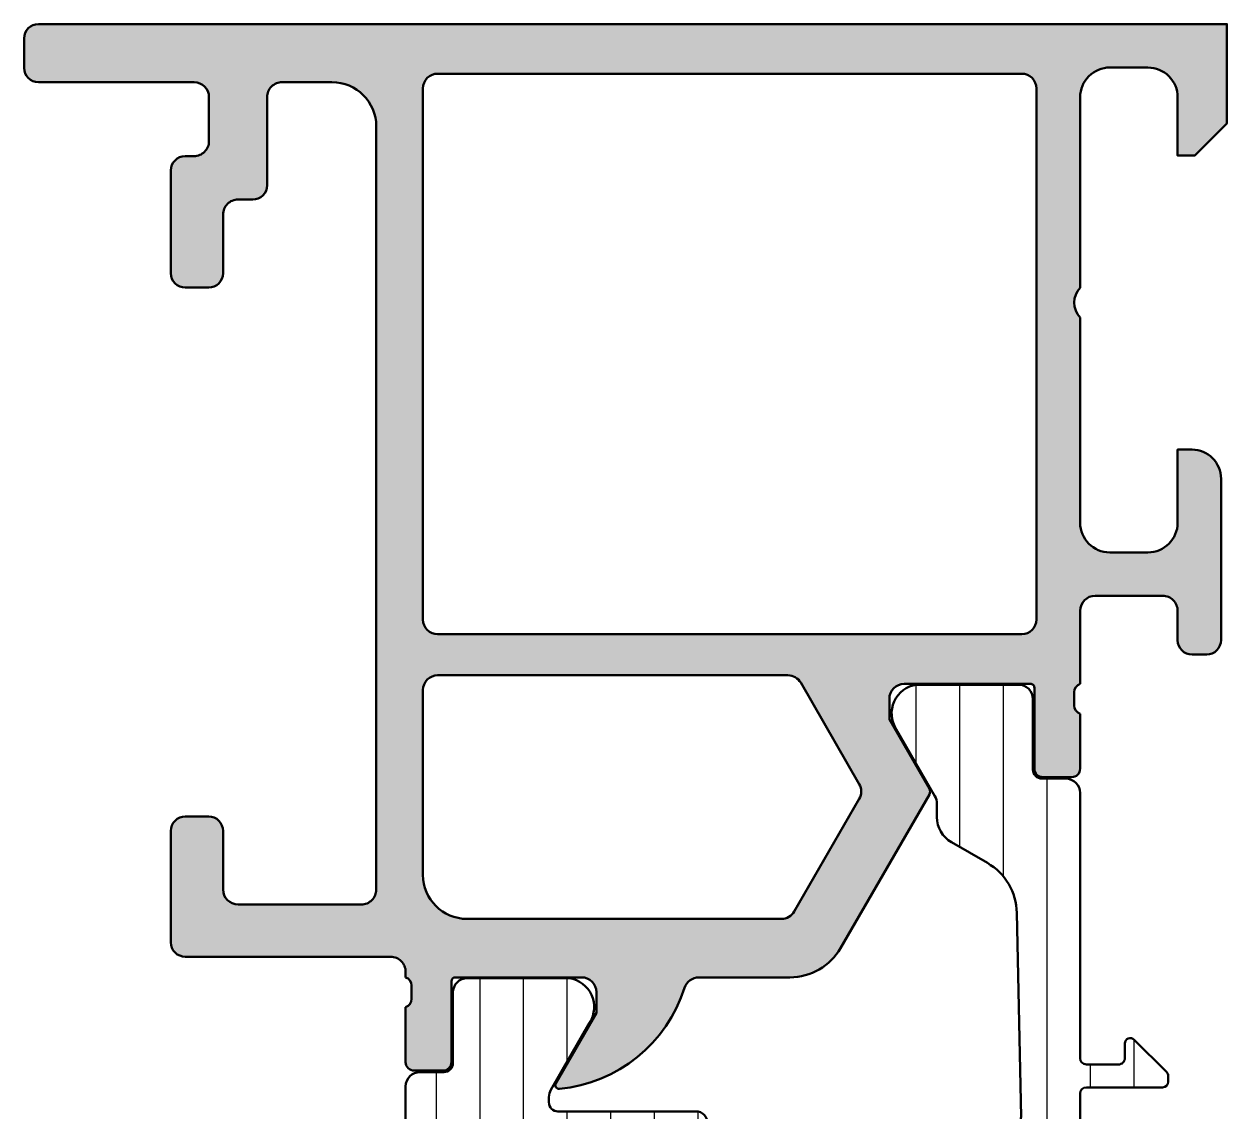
# Model space of a CAD drawing. Extents: x -20 to 43, y 0 to 100.
# Drawn here: x -19.99 to 20.99, y 62.92 to 99.99 of the extents above; entities that cross this region are included whole.
import ezdxf

# ---------------------------------------------------------------- set-up
doc = ezdxf.new("R2010")
doc.units = 0
for name, color, linetype, lineweight in [('0S-Alu contour', 7, 'Continuous', 50), ('0S-Alu hatch', 252, 'Continuous', 25), ('0S-Plastic contour', 254, 'Continuous', 50), ('0S-Plastic hatch', 253, 'Continuous', 25)]:
    doc.layers.add(name, color=color, linetype=linetype, lineweight=lineweight)
pattern_1 = [(90, (0, 0), (-1.4859, 0), [])]

# ---------------------------------------------------------------- blocks, each defined once
blk = doc.blocks.new('347310__902BEBB2_C30D_4B37_8C0E_23998753EC4B_')
at = {"layer": '0S-Alu hatch'}
h = blk.add_hatch(color=256, dxfattribs=at)
edge = h.paths.add_edge_path()
edge.add_arc((-11.19998917436525, 97.50035502217177), 0.5099425275852758, 89.99820027524495, 179.9990528740643)
edge.add_line((-11.70993170188085, 97.5003634517594), (-11.70998129052762, 94.5003116573837))
edge.add_ellipse((-12.19999587605695, 94.50031975700381), major_axis=(-0.490014585596271, 0), ratio=1, start_angle=89.99737732799582, end_angle=179.9990529379452, ccw=False)
edge.add_line((-12.20001830611281, 94.0103051719209), (-12.70001683778327, 94.01032805925368))
edge.add_arc((-12.70015094856214, 93.50047482568516), 0.5098532512066364, 89.98492903264406, 180.0164674116097)
edge.add_line((-13.21000417871061, 93.50032828848288), (-13.21004995177316, 91.50036783082994))
edge.add_ellipse((-13.70009331022844, 91.50037904698024), major_axis=(-0.4900433585836324, 0), ratio=1, start_angle=89.99836073848911, end_angle=179.9986886097937, ccw=False)
edge.add_line((-13.70010733061917, 91.01033568859717), (-14.50006035010889, 91.01035857716565))
edge.add_ellipse((-14.50007006184844, 91.50033007928413), major_axis=(-0.4899715022147131, 0), ratio=1, start_angle=-0.0013599689634133938, end_angle=90.0011356613295, ccw=False)
edge.add_line((-14.99004156392513, 91.50034170921641), (-14.9899584810852, 95.00061427890088))
edge.add_ellipse((-14.49995848122318, 95.00060264829305), major_axis=(-0.4900000000000535, 0), ratio=1, start_angle=269.9999999999975, end_angle=359.9986400310366, ccw=False)
edge.add_line((-14.49995848122316, 95.4906026482931), (-14.19987830155891, 95.4906026482931))
edge.add_arc((-14.19987830155887, 96.00060264829315), 0.5100000000000477, 269.9999999999952, 360.0026229927371)
edge.add_line((-13.68987830209325, 96.0006259960215), (-13.68994697188331, 97.50062599602172))
edge.add_arc((-14.19994697134885, 97.50060264829315), 0.5099999999999698, 0.0026229927370795, 90)
edge.add_line((-14.19994697134885, 98.0106026482931), (-19.50000002191442, 98.01060264829313))
edge.add_ellipse((-19.50000002191442, 98.5006026482931), major_axis=(-0.4899999999999664, 0), ratio=1, start_angle=0, end_angle=90, ccw=False)
edge.add_line((-19.99000002191439, 98.5006026482931), (-19.99000002191445, 99.50059529886968))
edge.add_ellipse((-19.50000002191442, 99.50059529886973), major_axis=(-0.4900000000000233, 0), ratio=1, start_angle=269.9991578242997, end_angle=360, ccw=False)
edge.add_line((-19.49999281953239, 99.99059529881681), (20.98999955119371, 99.99000014699291))
edge.add_line((20.98999955119371, 99.99000014699291), (20.98984757608342, 96.60376672749086))
edge.add_line((20.98984757608342, 96.60376672749086), (19.89571460773413, 95.50955028272587))
edge.add_line((19.89571460773413, 95.50955028272587), (19.30983537393038, 95.50960987932162))
edge.add_line((19.30983537393038, 95.50960987932162), (19.30987334186127, 97.49970780499417))
edge.add_arc((18.30001312157749, 97.4997277945688), 1.009860220481624, 359.9988658649428, 450.0066160119313)
edge.add_line((18.29989651181479, 98.5095880083179), (16.99979273706908, 98.50962616542024))
edge.add_arc((16.99976310200359, 97.4997104516631), 1.009915714191931, 89.99831870704195, 179.9990584842966)
edge.add_line((15.98984738794801, 97.49972704715256), (15.98974064414217, 91.00363346590738))
edge.add_arc((16.52472856053138, 90.49962138743138), 0.7350103713092416, 136.7076604864697, 223.2879850052398)
edge.add_line((15.98970234051378, 89.99564996976385), (15.98954221450134, 82.99964008987435))
edge.add_arc((16.99969081378526, 82.99977474331114), 1.010148608258612, 180.0076375630434, 269.9885289280629)
edge.add_line((16.99948857398028, 81.98962615529753), (18.29951636879141, 81.98959563784791))
edge.add_arc((18.29935201536891, 82.99978890022003), 1.010193275741855, 270.009321738449, 359.987259256311)
edge.add_line((19.309545266135, 82.99956426563776), (19.30975803473927, 85.4895344499867))
edge.add_line((19.30975803473927, 85.4895344499867), (19.79976840402231, 85.48952697334354))
edge.add_ellipse((19.79995321092763, 84.49981281672513), major_axis=(-0.9897141738726896, 0), ratio=1, start_angle=179.9820990299714, end_angle=270.01069870073707, ccw=False)
edge.add_line((20.78966733649582, 84.49950359947341), (20.78993436480389, 78.99955660036329))
edge.add_ellipse((20.29995904395673, 78.99953281155948), major_axis=(-0.4899753214246399, 0), ratio=1, start_angle=89.99737720708532, end_angle=180.0027817688006, ccw=False)
edge.add_line((20.29993661466418, 78.5095574906482), (19.79993482153966, 78.50958037868438))
edge.add_ellipse((19.79995725300059, 78.99960326640272), major_axis=(-0.4900228882317547, 0), ratio=1, start_angle=-0.0021856593672850977, end_angle=89.9973772081454, ccw=False)
edge.add_line((19.30993436512538, 78.99962195928245), (19.30997251191095, 79.99956502660068))
edge.add_arc((18.79995372764418, 79.99958448317093), 0.5100187846378912, 359.9978142384157, 449.9984797543574)
edge.add_line((18.79996726012147, 80.50960326762932), (16.49965127219612, 80.50966430081849))
edge.add_arc((16.49992974243424, 79.99920795009191), 0.5104564266837827, 90.03125667406958, 179.9450948208393)
edge.add_line((15.98947355012477, 79.99969710823775), (15.98890303318043, 77.50660652344227))
edge.add_arc((16.07773779181613, 77.23170883478596), 0.2888950563274566, 107.9085350874955, 181.1442552597055)
edge.add_line((15.78890034527306, 77.22593968884206), (15.78890034527306, 76.77254701609817))
edge.add_arc((16.07776844091627, 76.76678576731058), 0.2889255417371801, 178.8574318585635, 252.0866793135176)
edge.add_line((15.9889013452731, 76.49186649192221), (15.98890134527312, 74.61923142677908))
edge.add_ellipse((15.69890134527312, 74.6192314267791), major_axis=(-0.2899999999999991, 0), ratio=1, start_angle=90.00000000000068, end_angle=180, ccw=False)
edge.add_line((15.69890134527312, 74.3292314267791), (14.71892702623032, 74.32923142677909))
edge.add_ellipse((14.71892702623032, 74.6192314267791), major_axis=(-0.2900000000000062, 0), ratio=1, start_angle=0, end_angle=90, ccw=False)
edge.add_line((14.42892702623031, 74.6192314267791), (14.42892702623034, 77.37808294799106))
edge.add_arc((14.29892702623024, 77.37808294799105), 0.1300000000000985, 0, 90.894757964889)
edge.add_line((14.2968969673213, 77.50806709648944), (9.998499466165796, 77.50805964424556))
edge.add_arc((9.99850034968918, 76.99852118838795), 0.5095384558583747, 90.000099349049, 180)
edge.add_line((9.488961893830806, 76.99852118838795), (9.488961894764515, 76.29579900668874))
edge.add_line((9.488961894764515, 76.29579900668874), (10.85232700464551, 73.93437962827312))
edge.add_ellipse((10.68778214763583, 73.83937968073823), major_axis=(-0.1899999999999084, 0), ratio=1, start_angle=150.0000018639461, end_angle=209.9999817312603, ccw=False)
edge.add_line((10.85232697744534, 73.74437968609125), (7.826497908529553, 68.50348960996452))
edge.add_ellipse((6.10310931455897, 69.49848840385806), major_axis=(-1.989997699917642, 0), ratio=1, start_angle=90, end_angle=150.0000018639464, ccw=False)
edge.add_line((6.103109314558971, 67.50849070394042), (2.999564954487176, 67.50849070394182))
edge.add_arc((2.999564954486935, 66.99849070394143), 0.5100000000003888, 89.99999999997284, 162.2562568083113)
edge.add_ellipse((-2.238795017011327, 68.67467231969914), major_axis=(-4.989999999999557, 0), ratio=1, start_angle=95.6225775507923, end_angle=162.2562568083129, ccw=False)
edge.add_ellipse((-1.762451991189372, 63.83618324250003), major_axis=(-0.1281197846482613, 0), ratio=1, start_angle=-29.999999999999886, end_angle=95.62257755079071, ccw=False)
edge.add_line((-1.87340697942216, 63.90024313482416), (-0.4905717758376725, 66.29538396592741))
edge.add_line((-0.4905717758376725, 66.29538396592741), (-0.4905717758376725, 66.99806345785171))
edge.add_arc((-1.000571775837677, 66.99806345785171), 0.5100000000000052, 0, 89.9999999999992)
edge.add_line((-1.00057177583767, 67.5080634578517), (-5.301062725110611, 67.5080634578517))
edge.add_arc((-5.301062725110611, 67.37806345785172), 0.1299999999999954, 90, 180)
edge.add_line((-5.431062725110606, 67.37806345785172), (-5.431062725110599, 64.61921193663974))
edge.add_ellipse((-5.721062725110606, 64.61921193663974), major_axis=(-0.2900000000000062, 0), ratio=1, start_angle=89.99999999999858, end_angle=180, ccw=False)
edge.add_line((-5.721062725110613, 64.32921193663974), (-6.701037044153345, 64.32921193663974))
edge.add_ellipse((-6.701037044153345, 64.61921193663977), major_axis=(-0.2900000000000347, 0), ratio=1, start_angle=0, end_angle=90, ccw=False)
edge.add_line((-6.99103704415338, 64.61921193663977), (-6.99103704415338, 66.4918470017828))
edge.add_arc((-7.079904139796575, 66.76676627717116), 0.2889255417371674, 287.9133206864885, 361.1425681414879)
edge.add_line((-6.79103604415339, 66.772527525959), (-6.791036044153365, 67.2259201997902))
edge.add_arc((-7.079528957196174, 67.23168234072202), 0.2885504516441518, 358.8557692404361, 432.0890339111652)
edge.add_line((-6.990788514303378, 67.50624835635256), (-6.990751526162718, 67.70014827862471))
edge.add_arc((-7.500724167489906, 67.70024554596027), 0.5099726506031117, 359.9890719475767, 450.0000000000199)
edge.add_line((-7.500724167490083, 68.21021819656337), (-14.50004961737087, 68.21021819631041))
edge.add_ellipse((-14.50004961738835, 68.70021819631064), major_axis=(-0.4900000000002365, 0), ratio=1, start_angle=-0.0014954568654275135, end_angle=90.00000000204392, ccw=False)
edge.add_line((-14.99004961722168, 68.70023098562724), (-14.98995043068304, 72.50039431853861))
edge.add_ellipse((-14.49995812430052, 72.50038152942447), major_axis=(-0.4899923065494205, 0), ratio=1, start_angle=269.99836073747815, end_angle=359.9985045433782, ccw=False)
edge.add_line((-14.49994410536176, 72.99037383577335), (-13.69996024103722, 72.99035094806246))
edge.add_ellipse((-13.69984406262284, 72.50047714827099), major_axis=(-0.4898738135678976, 0), ratio=1, start_angle=179.9843739874625, end_angle=270.0135882602665, ccw=False)
edge.add_line((-13.20997026727314, 72.50034354725669), (-13.21001604338851, 70.50034106239549))
edge.add_arc((-12.69989438251664, 70.50045734568721), 0.510121674125376, 180.0130606916726, 269.9850233826202)
edge.add_line((-12.70002772387457, 69.99033568898898), (-8.500549509802383, 69.99023652091128))
edge.add_arc((-8.50053746646735, 70.50023652076824), 0.5099999999991566, 269.9986469955515, 359.9986886100715)
edge.add_line((-7.990537466601779, 70.50022484785646), (-7.989942369806506, 96.50034988761472))
edge.add_arc((-9.499802063268675, 96.50038444537373), 1.509859693857648, 359.9986886106274, 449.9982000492765)
edge.add_line((-9.499754630925999, 98.01024413848633), (-11.19997315649799, 98.01029754950548))
edge = h.paths.add_edge_path()
edge.add_arc((-5.9002597350133, 97.8002154699251), 0.499871519331875, 89.9843981426606, 180.0094817749625)
edge.add_line((-6.400131247500349, 97.8001327470915), (-6.400566123683908, 79.70028743072407))
edge.add_arc((-5.900531790451324, 79.70027541669224), 0.5000343333769112, 179.9986233877526, 269.9986820151334)
edge.add_line((-5.900543292828807, 79.20024108344762), (13.99946728423296, 79.19978332053432))
edge.add_arc((13.99947878692685, 79.6998314965507), 0.5000481761486772, 269.9986820153652, 359.9986716898077)
edge.add_line((14.49952696294115, 79.69981990374065), (14.49994657232383, 97.79963683644515))
edge.add_arc((14.00007129471484, 97.79977680840292), 0.4998752972060264, 359.983956393557, 450.0116722533422)
edge.add_line((13.99996946049393, 98.29965209523615), (-5.900123618110754, 98.30008697072441))
edge = h.paths.add_edge_path()
edge.add_arc((-5.900637226432742, 77.29989104639887), 0.4999746732363224, 89.99869886210288, 180.0020282267657)
edge.add_line((-6.400611899355803, 77.2998733476779), (-6.400753043154679, 71.00014495413328))
edge.add_arc((-4.900566398190179, 71.00029344145898), 1.500186652313081, 180.0056710923324, 269.9911232631373)
edge.add_line((-4.900798819534603, 69.5001068071502), (5.814697242701612, 69.49985503725178))
edge.add_arc((5.81470899085005, 69.99986424491993), 0.5000092078061732, 269.9986537861461, 329.9987178974085)
edge.add_line((6.247724072497003, 69.74984995141406), (8.465373228939214, 73.59073247488828))
edge.add_arc((8.03236612138329, 73.84074216431263), 0.5000000000000046, 329.998717897409, 389.9988964472614)
edge.add_line((8.465383638352385, 74.09073382416936), (6.468503044180245, 77.5495863197593))
edge.add_arc((6.035485527211179, 77.29959465990257), 0.4999999999999798, 29.99889644726301, 89.99869886210291)
edge.add_line((6.035496881781341, 77.79959465977362), (-5.900625872437728, 77.79986571950627))
at = {"layer": '0S-Alu contour', "color": 7}
for points in [[(-19.49999281953239, 99.99059529881681), (20.98999955119371, 99.99000014699291), (20.98984757608342, 96.60376672749086), (19.89571460773413, 95.50955028272587), (19.30983537393038, 95.50960987932162), (19.30987334186127, 97.49970780499417)], [(-19.99000002191439, 98.5006026482931), (-19.99000002191445, 99.50059529886968)], [(18.29989651181479, 98.5095880083179), (16.99979273706908, 98.50962616542024)], [(-14.19994697134885, 98.0106026482931), (-19.50000002191442, 98.01060264829313)], [(-9.499754630925999, 98.01024413848633), (-11.19997315649799, 98.01029754950548)], [(13.99996946049393, 98.29965209523615), (-5.900123618110754, 98.30008697072441)], [(-6.400131247500349, 97.8001327470915), (-6.400566123683908, 79.70028743072407)], [(14.49952696294115, 79.69981990374065), (14.49994657232383, 97.79963683644515)], [(-13.68987830209325, 96.0006259960215), (-13.68994697188331, 97.50062599602172)], [(-11.70993170188085, 97.5003634517594), (-11.70998129052762, 94.5003116573837)], [(15.98984738794801, 97.49972704715256), (15.98974064414217, 91.00363346590738)], [(-7.990537466601779, 70.50022484785646), (-7.989942369806506, 96.50034988761472)], [(-14.49995848122316, 95.4906026482931), (-14.19987830155891, 95.4906026482931)], [(-14.99004156392513, 91.50034170921641), (-14.9899584810852, 95.00061427890088)], [(-12.20001830611281, 94.0103051719209), (-12.70001683778327, 94.01032805925368)], [(-13.21000417871061, 93.50032828848288), (-13.21004995177316, 91.50036783082994)], [(-13.70010733061917, 91.01033568859717), (-14.50006035010889, 91.01035857716565)], [(15.98970234051378, 89.99564996976385), (15.98954221450134, 82.99964008987435)], [(19.309545266135, 82.99956426563776), (19.30975803473927, 85.4895344499867), (19.79976840402231, 85.48952697334354)], [(20.78966733649582, 84.49950359947341), (20.78993436480389, 78.99955660036329)], [(16.99948857398028, 81.98962615529753), (18.29951636879141, 81.98959563784791)], [(18.79996726012147, 80.50960326762932), (16.49965127219612, 80.50966430081849)], [(15.98947355012477, 79.99969710823775), (15.98890303318043, 77.50660652344227)], [(19.30993436512538, 78.99962195928245), (19.30997251191095, 79.99956502660068)], [(-5.900543292828807, 79.20024108344762), (13.99946728423296, 79.19978332053432)], [(20.29993661466418, 78.5095574906482), (19.79993482153966, 78.50958037868438)], [(6.035496881781341, 77.79959465977362), (-5.900625872437728, 77.79986571950627)], [(8.465383638352385, 74.09073382416936), (6.468503044180245, 77.5495863197593)], [(14.2968969673213, 77.50806709648944), (9.998499466165796, 77.50805964424556)], [(-6.400611899355803, 77.2998733476779), (-6.400753043154679, 71.00014495413328)], [(14.42892702623031, 74.6192314267791), (14.42892702623034, 77.37808294799106)], [(15.78890034527306, 77.22593968884206), (15.78890034527306, 76.77254701609817)], [(9.488961893830806, 76.99852118838795), (9.488961894764515, 76.29579900668874), (10.85232700464551, 73.93437962827312)], [(15.9889013452731, 76.49186649192221), (15.98890134527312, 74.61923142677908)], [(15.69890134527312, 74.3292314267791), (14.71892702623032, 74.32923142677909)], [(6.247724072497003, 69.74984995141406), (8.465373228939214, 73.59073247488828)], [(10.85232697744534, 73.74437968609125), (7.826497908529553, 68.50348960996452)], [(-14.49994410536176, 72.99037383577335), (-13.69996024103722, 72.99035094806246)], [(-14.99004961722168, 68.70023098562724), (-14.98995043068304, 72.50039431853861)], [(-13.20997026727314, 72.50034354725669), (-13.21001604338851, 70.50034106239549)], [(-12.70002772387457, 69.99033568898898), (-8.500549509802383, 69.99023652091128)], [(-4.900798819534603, 69.5001068071502), (5.814697242701612, 69.49985503725178)], [(-7.500724167490083, 68.21021819656337), (-14.50004961737087, 68.21021819631041)], [(-6.990788514303378, 67.50624835635256), (-6.990751526162718, 67.70014827862471)], [(-6.79103604415339, 66.772527525959), (-6.791036044153365, 67.2259201997902)], [(-5.431062725110606, 67.37806345785172), (-5.431062725110599, 64.61921193663974)], [(-1.00057177583767, 67.5080634578517), (-5.301062725110611, 67.5080634578517)], [(6.103109314558971, 67.50849070394042), (2.999564954487176, 67.50849070394182)], [(-1.87340697942216, 63.90024313482416), (-0.4905717758376725, 66.29538396592741), (-0.4905717758376725, 66.99806345785171)], [(-6.99103704415338, 64.61921193663977), (-6.99103704415338, 66.4918470017828)], [(-5.721062725110613, 64.32921193663974), (-6.701037044153345, 64.32921193663974)]]:
    blk.add_lwpolyline(points, dxfattribs=at)
at = {"layer": '0S-Alu contour', "color": 7, "extrusion": (0, 0, -1)}
for centre, radius, start, end in [((19.50000002191442, 99.50059529886973), 0.4900000000000233, 0, 90.00084217570031), ((19.50000002191442, 98.5006026482931), 0.4899999999999665, 270, 0), ((14.49995848122318, 95.00060264829305), 0.4900000000000535, 0.0013599689634197, 90.00000000000249), ((12.19999587605695, 94.50031975700381), 0.4900145855962711, 180.0009470620548, 270.0026226720042), ((14.50007006184844, 91.50033007928413), 0.4899715022147131, 269.9988643386705, 0.0013599689634197), ((13.70009331022844, 91.50037904698024), 0.4900433585836324, 180.0013113902064, 270.0016392615109), ((-19.79995321092763, 84.49981281672513), 0.9897141738726896, 89.98930129926296, 180.0179009700287), ((-19.79995725300059, 78.99960326640272), 0.4900228882317548, 270.0026227918547, 0.0021856593672676), ((-20.29995904395673, 78.99953281155948), 0.4899753214246399, 179.9972182311994, 270.0026227929147), ((-14.71892702623032, 74.6192314267791), 0.2900000000000062, 270, 0), ((-15.69890134527312, 74.6192314267791), 0.2899999999999991, 180, 269.9999999999993), ((-10.68778214763583, 73.83937968073823), 0.1899999999999084, 150.0000182687397, 209.999998136054), ((14.49995812430052, 72.50038152942447), 0.4899923065494205, 0.0014954566218034, 90.00163926252183), ((13.69984406262284, 72.50047714827099), 0.4898738135678976, 89.9864117397335, 180.0156260125375), ((14.50004961738835, 68.70021819631064), 0.4900000000002365, 269.9999999979561, 0.001495456865518), ((-6.10310931455897, 69.49848840385806), 1.989997699917642, 209.9999981360537, 270), ((2.238795017011327, 68.67467231969914), 4.989999999999557, 197.7437431916871, 264.3774224492077), ((6.701037044153345, 64.61921193663977), 0.2900000000000347, 270, 0), ((5.721062725110606, 64.61921193663974), 0.2900000000000062, 180, 270.0000000000014), ((1.762451991189372, 63.83618324250003), 0.1281197846482613, 264.3774224492093, 29.99999999999987)]:
    blk.add_arc(centre, radius, start, end, dxfattribs=at)
at = {"layer": '0S-Alu contour', "color": 7}
for centre, radius, start, end in [((16.99976310200359, 97.4997104516631), 1.009915714191931, 89.99831870704195, 179.9990584842966), ((18.30001312157749, 97.4997277945688), 1.009860220481624, 359.9988658649428, 90.00661601193141), ((-14.19994697134885, 97.50060264829315), 0.5099999999999698, 0.0026229927370795, 90), ((-11.19998917436525, 97.50035502217177), 0.5099425275852758, 89.99820027524495, 179.9990528740643), ((-9.499802063268675, 96.50038444537373), 1.509859693857648, 359.9986886106274, 89.9982000492766), ((-5.9002597350133, 97.8002154699251), 0.499871519331875, 89.9843981426606, 180.0094817749625), ((14.00007129471484, 97.79977680840292), 0.4998752972060264, 359.983956393557, 90.01167225334223), ((-14.19987830155887, 96.00060264829315), 0.5100000000000477, 269.9999999999952, 0.0026229927370795), ((-12.70015094856214, 93.50047482568516), 0.5098532512066364, 89.98492903264406, 180.0164674116097), ((16.52472856053138, 90.49962138743138), 0.7350103713092416, 136.7076604864697, 223.2879850052398), ((16.99969081378526, 82.99977474331114), 1.010148608258612, 180.0076375630434, 269.9885289280629), ((18.29935201536891, 82.99978890022003), 1.010193275741855, 270.009321738449, 359.987259256311), ((16.49992974243424, 79.99920795009191), 0.5104564266837827, 90.03125667406958, 179.9450948208393), ((18.79995372764418, 79.99958448317093), 0.5100187846378912, 359.9978142384157, 89.99847975435748), ((-5.900531790451324, 79.70027541669224), 0.5000343333769112, 179.9986233877526, 269.9986820151334), ((13.99947878692685, 79.6998314965507), 0.5000481761486772, 269.9986820153652, 359.9986716898077), ((-5.900637226432742, 77.29989104639887), 0.4999746732363224, 89.99869886210288, 180.0020282267657), ((6.035485527211179, 77.29959465990257), 0.4999999999999798, 29.99889644726301, 89.99869886210291), ((9.99850034968918, 76.99852118838795), 0.5095384558583747, 90.000099349049, 180), ((14.29892702623024, 77.37808294799105), 0.1300000000000985, 0, 90.894757964889), ((16.07773779181613, 77.23170883478596), 0.2888950563274566, 107.9085350874955, 181.1442552597055), ((16.07776844091627, 76.76678576731058), 0.2889255417371801, 178.8574318585635, 252.0866793135176), ((8.03236612138329, 73.84074216431263), 0.5000000000000046, 329.998717897409, 29.99889644726139), ((-4.900566398190179, 71.00029344145898), 1.500186652313081, 180.0056710923324, 269.9911232631373), ((-12.69989438251664, 70.50045734568721), 0.510121674125376, 180.0130606916726, 269.9850233826202), ((-8.50053746646735, 70.50023652076824), 0.5099999999991566, 269.9986469955515, 359.9986886100715), ((5.81470899085005, 69.99986424491993), 0.5000092078061732, 269.9986537861461, 329.9987178974085), ((-7.500724167489906, 67.70024554596027), 0.5099726506031117, 359.9890719475767, 90.00000000001997), ((-7.079528957196174, 67.23168234072202), 0.2885504516441518, 358.8557692404361, 72.08903391116533), ((-5.301062725110611, 67.37806345785172), 0.1299999999999954, 90, 180), ((-1.000571775837677, 66.99806345785171), 0.5100000000000052, 0, 89.9999999999992), ((2.999564954486935, 66.99849070394143), 0.5100000000003888, 89.99999999997284, 162.2562568083113), ((-7.079904139796575, 66.76676627717116), 0.2889255417371674, 287.9133206864885, 1.142568141487899)]:
    blk.add_arc(centre, radius, start, end, dxfattribs=at)
blk = doc.blocks.new('245333__9DB8FEA5_2198_41D2_91DC_94A7C987D5EC___877F14B3_9AE6_434F_A324_C2FB7B6E098E_')
at = {"layer": '0S-Plastic hatch'}
h = blk.add_hatch(dxfattribs=at)
h.set_pattern_fill('ANSI31', color=256, scale=0.4680000000000001, angle=45, style=0)
h.set_pattern_definition(pattern_1)
edge = h.paths.add_edge_path()
edge.add_ellipse((-7.300000000000054, 62.75000000000009), major_axis=(-0.3100000000001444, 0), ratio=1, start_angle=90.00000000000131, end_angle=180, ccw=False)
edge.add_line((-7.300000000000046, 62.43999999999994), (-11.16602540378483, 62.43999999999995))
edge.add_arc((-11.16602540378483, 61.95000000000001), 0.4899999999999381, 90.00000000000082, 120.0000000000039)
edge.add_line((-11.41102540378482, 62.37435244785431), (-15.64499999999994, 59.92986607498724))
edge.add_arc((-15.39999999999991, 59.50551362713285), 0.4900000000000251, 120.0000000000018, 180)
edge.add_line((-15.88999999999994, 59.50551362713285), (-15.88999999999994, 50.05081865226767))
edge.add_line((-15.88999999999994, 50.05081865226767), (-11.52815944526324, 23.58898595353155))
edge.add_arc((-10.55134089668843, 23.74999999999993), 0.9899999999999542, 189.3601908019135, 270.0000000000008)
edge.add_line((-10.55134089668842, 22.75999999999998), (-6.449137756705169, 22.76000000000002))
edge.add_ellipse((-6.449137756705148, 21.74999999999991), major_axis=(-1.010000000000104, 0), ratio=1, start_angle=242.0205256115218, end_angle=270.0000000000012, ccw=False)
edge.add_line((-5.975290978483762, 22.64194687665201), (-3.260730834759506, 21.19983680029858))
edge.add_ellipse((-3.499999999999957, 20.74944778337535), major_axis=(-0.509999999999939, 0), ratio=1, start_angle=180, end_angle=242.02052561152152, ccw=False)
edge.add_line((-2.990000000000019, 20.74944778337535), (-2.989999999999916, 18.70999432109069))
edge.add_arc((-2.500002678902006, 18.70999432109071), 0.4899973210979099, 180, 269.9999999999992)
edge.add_line((-2.500002678902013, 18.2199969999928), (-1.689668666662214, 18.21999699999999))
edge.add_ellipse((-1.689668666659464, 17.90999699999998), major_axis=(-0.3100000000000094, 0), ratio=1, start_angle=179.9920752627534, end_angle=270.00000000050824, ccw=False)
edge.add_line((-1.37966866962467, 17.90995412304535), (-1.380000612376463, 15.51006375070075))
edge.add_arc((-0.8900046396270795, 15.50999597742939), 0.4899959774363776, 179.992075195331, 270.000000001076)
edge.add_line((-0.890004639617878, 15.01999999999302), (2.585822496191418, 15.01999999999999))
edge.add_arc((2.444228849115333, 15.99981807472283), 0.9899960709244703, 278.2228963588986, 392.7407569883272)
edge.add_line((3.27694055409673, 16.53524634894158), (1.958315574671388, 18.81917212144135))
edge.add_ellipse((2.399914507581875, 19.07412934928548), major_axis=(-0.5099145081066464, 0), ratio=1, start_angle=0, end_angle=29.999996599456495, ccw=False)
edge.add_line((1.889999999475229, 19.07412934928548), (1.890000000000078, 19.25000000092515))
edge.add_ellipse((2.200000000000024, 19.25000000000002), major_axis=(-0.3099999999999454, 0), ratio=1, start_angle=270.0000000000026, end_angle=360, ccw=False)
edge.add_line((2.200000000000009, 19.55999999999997), (2.900000000000041, 19.56))
edge.add_arc((2.900000000000034, 19.95000000000001), 0.3900000000000077, 270.000000000001, 450.000000000001)
edge.add_line((2.900000000000027, 20.34000000000002), (2.600000000000065, 20.34000000000001))
edge.add_ellipse((2.600000000000044, 21.35000000000001), major_axis=(-1.009999999999994, 0), ratio=1, start_angle=0, end_angle=90.0000000000012, ccw=False)
edge.add_line((1.590000000000049, 21.35000000000001), (1.590000000000053, 22.44675080303767))
edge.add_line((1.590000000000053, 22.44675080303767), (-5.179983979571751, 31.76483435439978))
edge.add_ellipse((-3.553859820878166, 32.9462827115076), major_axis=(-2.009999999999919, 0), ratio=1, start_angle=9.360190801913404, end_angle=35.999999999999716, ccw=False)
edge.add_line((-5.537097480105813, 32.6193754050415), (-8.36144021261586, 49.75372131560254))
edge.add_ellipse((-6.378202553388085, 50.08062862206865), major_axis=(-2.010000000000048, 0), ratio=1, start_angle=-45.00000000000023, end_angle=9.360190801913177, ccw=False)
edge.add_line((-7.799487183573072, 51.50191325225365), (-3.892857505438762, 55.4085429303879))
edge.add_arc((-5.299999999999997, 56.81568542494915), 1.990000000000012, 314.9999999999999, 360)
edge.add_line((-3.309999999999984, 56.81568542494915), (-3.309999999999867, 60.53341924626915))
edge.add_ellipse((-2.29999999999984, 60.53341924626912), major_axis=(-1.010000000000026, 0), ratio=1, start_angle=300, end_angle=360, ccw=False)
edge.add_line((-2.804999999999854, 61.40810490409142), (-1.73705080756882, 62.0246856578223))
edge.add_ellipse((-1.232050807568825, 61.15000000000002), major_axis=(-1.009999999999991, 0), ratio=1, start_angle=270.0000000000008, end_angle=300, ccw=False)
edge.add_line((-1.232050807568839, 62.16000000000001), (2.900000000000027, 62.16000000000001))
edge.add_arc((2.900000000000027, 62.55000000000001), 0.3900000000000006, 270, 450)
edge.add_line((2.900000000000027, 62.94000000000001), (-1.799999999999862, 62.93999999999995))
edge.add_ellipse((-1.799999999999855, 63.25), major_axis=(-0.310000000000052, 0), ratio=1, start_angle=0, end_angle=89.99999999999869, ccw=False)
edge.add_line((-2.109999999999907, 63.25), (-2.110000000522951, 63.42587054615558))
edge.add_ellipse((-1.600085349575124, 63.42587054617023), major_axis=(-0.5099146509478274, 0), ratio=1, start_angle=330.0000034023245, end_angle=360, ccw=False)
edge.add_line((-2.041684406197632, 63.68082784542122), (-0.7230594076423742, 65.96475365105847))
edge.add_arc((-1.555771112623823, 66.50018192527715), 0.9899960709244755, 327.2592430116779, 441.7771036411004)
edge.add_line((-1.414177465547719, 67.47999999999999), (-4.890004601357063, 67.48000000000695))
edge.add_arc((-4.890004601357041, 66.99000402256138), 0.4899959774455738, 90.00000000000249, 180.0079248057727)
edge.add_line((-5.380000574115619, 66.98993624928089), (-5.379668631363848, 64.59004587698514))
edge.add_ellipse((-5.689668628413841, 64.5900030000152), major_axis=(-0.3100000000152093, 0), ratio=1, start_angle=90.0000000028117, end_angle=180.0079247400522, ccw=False)
edge.add_line((-5.689668628398628, 64.280003), (-6.500000000000206, 64.28000299999998))
edge.add_arc((-6.500000000000198, 63.79000299999998), 0.4899999999999949, 90.00000000000082, 180)
edge.add_line((-6.990000000000193, 63.79000299999998), (-6.989999999999909, 62.75000000000009))
edge = h.paths.add_edge_path()
edge.add_ellipse((-10.92842712474605, 53.45000000000009), major_axis=(-2.000000000000013, 0), ratio=1, start_angle=89.9999999999996, end_angle=135.0000000000006, ccw=False)
edge.add_line((-10.92842712474606, 51.45000000000007), (-14.10000000000004, 51.45000000000008))
edge.add_ellipse((-14.10000000000004, 52.44999999999996), major_axis=(-0.9999999999998792, 0), ratio=1, start_angle=0, end_angle=90, ccw=False)
edge.add_line((-15.09999999999992, 52.44999999999996), (-15.09999999999991, 58.75495827718645))
edge.add_ellipse((-14.09999999999986, 58.75495827718645), major_axis=(-1.000000000000049, 0), ratio=1, start_angle=299.9999999999996, end_angle=360, ccw=False)
edge.add_line((-14.59999999999988, 59.62098368097094), (-11.31769145362403, 61.51602540378438))
edge.add_ellipse((-10.817691453624, 60.64999999999987), major_axis=(-1.000000000000083, 0), ratio=1, start_angle=269.9999999999996, end_angle=299.9999999999991, ccw=False)
edge.add_line((-10.817691453624, 61.64999999999994), (-5.899999999999842, 61.64999999999992))
edge.add_ellipse((-5.899999999999849, 60.64999999999994), major_axis=(-0.9999999999999857, 0), ratio=1, start_angle=180, end_angle=269.9999999999996, ccw=False)
edge.add_line((-4.899999999999863, 60.64999999999994), (-4.899999999999977, 57.06421356237299))
edge.add_ellipse((-5.899999999999991, 57.06421356237303), major_axis=(-1.000000000000014, 0), ratio=1, start_angle=134.9999999999999, end_angle=180, ccw=False)
edge.add_line((-5.192893218813434, 56.35710678118647), (-9.514213562372934, 52.035786437627))
edge = h.paths.add_edge_path()
edge.add_line((-10.05162119400548, 50.23132022548909), (-8.765906908291077, 42.43132022548903))
edge.add_ellipse((-9.259249609591507, 42.34999999999994), major_axis=(-0.5, 0), ratio=1, start_angle=90.0000000000008, end_angle=189.3601908019147, ccw=False)
edge.add_line((-9.2592496095915, 41.84999999999994), (-13.31322668217834, 41.84999999999987))
edge.add_ellipse((-13.31322668217834, 42.34999999999987), major_axis=(-0.5000000000000071, 0), ratio=1, start_angle=9.360190801914598, end_angle=90.0000000000008, ccw=False)
edge.add_line((-13.80656938347878, 42.26867977451078), (-15.09228366919318, 50.06867977451092))
edge.add_ellipse((-14.59894096789276, 50.15), major_axis=(-0.4999999999999977, 0), ratio=1, start_angle=-90, end_angle=9.36019080191312, ccw=False)
edge.add_line((-14.59894096789276, 50.65), (-10.54496389530591, 50.65000000000001))
edge.add_ellipse((-10.5449638953059, 50.15000000000001), major_axis=(-0.4999999999999929, 0), ratio=1, start_angle=189.3601908019131, end_angle=270.0000000000008, ccw=False)
edge = h.paths.add_edge_path()
edge.add_line((-8.469203611587785, 40.63132022548901), (-7.183489325873509, 32.83132022548905))
edge.add_ellipse((-7.676832027173936, 32.74999999999997), major_axis=(-0.4999999999999977, 0), ratio=1, start_angle=90.0000000000008, end_angle=189.3601908019131, ccw=False)
edge.add_line((-7.676832027173929, 32.24999999999996), (-11.73080909976075, 32.24999999999989))
edge.add_ellipse((-11.73080909976076, 32.7499999999999), major_axis=(-0.5, 0), ratio=1, start_angle=9.360190801912324, end_angle=90.0000000000008, ccw=False)
edge.add_line((-12.22415180106119, 32.66867977451082), (-13.50986608677547, 40.46867977451078))
edge.add_ellipse((-13.01652338547504, 40.54999999999988), major_axis=(-0.5000000000000059, 0), ratio=1, start_angle=-90, end_angle=9.360190801913802, ccw=False)
edge.add_line((-13.01652338547504, 41.04999999999987), (-8.962546312888222, 41.04999999999993))
edge.add_ellipse((-8.962546312888215, 40.54999999999993), major_axis=(-0.5, 0), ratio=1, start_angle=189.3601908019131, end_angle=270.0000000000008, ccw=False)
edge = h.paths.add_edge_path()
edge.add_line((-6.617099971167313, 31.03778525229242), (-0.3545223396388053, 22.41808662470939))
edge.add_ellipse((-0.7590308368262769, 22.12419399856317), major_axis=(-0.4999999999999938, 0), ratio=1, start_angle=62.02052561152033, end_angle=215.9999999999994, ccw=False)
edge.add_line((-0.9936084498071444, 21.68263613883446), (-5.606275895685634, 24.1331157194574))
edge.add_arc((-6.075431121647334, 23.25000000000009), 0.9999999999998893, 62.0205256115197, 90.00000000000072)
edge.add_line((-6.075431121647346, 24.24999999999998), (-9.13913912611224, 24.24999999999994))
edge.add_ellipse((-9.13913912611227, 26.24999999999988), major_axis=(-1.999999999999943, 0), ratio=1, start_angle=9.360190801913689, end_angle=90.0000000000008, ccw=False)
edge.add_line((-11.11250993131393, 25.92471909804355), (-11.92744850435802, 30.86867977451082))
edge.add_ellipse((-11.43410580305759, 30.9499999999999), major_axis=(-0.5000000000000054, 0), ratio=1, start_angle=-89.9999999999992, end_angle=9.360190801913404, ccw=False)
edge.add_line((-11.4341058030576, 31.44999999999991), (-7.42611696554227, 31.44999999999996))
edge.add_ellipse((-7.426116965542263, 30.44999999999995), major_axis=(-1.000000000000003, 0), ratio=1, start_angle=215.9999999999999, end_angle=270.0000000000004, ccw=False)
at = {"layer": '0S-Alu contour', "color": 7}
for points in [[(-14.59999999999988, 59.62098368097094), (-11.31769145362403, 61.51602540378438)], [(-10.817691453624, 61.64999999999994), (-5.899999999999842, 61.64999999999992)], [(-4.899999999999863, 60.64999999999994), (-4.899999999999977, 57.06421356237299)], [(-15.09999999999992, 52.44999999999996), (-15.09999999999991, 58.75495827718645)], [(-5.192893218813434, 56.35710678118647), (-9.514213562372934, 52.035786437627)], [(-10.92842712474606, 51.45000000000007), (-14.10000000000004, 51.45000000000008)], [(-14.59894096789276, 50.65), (-10.54496389530591, 50.65000000000001)], [(-13.80656938347878, 42.26867977451078), (-15.09228366919318, 50.06867977451092)], [(-10.05162119400548, 50.23132022548909), (-8.765906908291077, 42.43132022548903)], [(-9.2592496095915, 41.84999999999994), (-13.31322668217834, 41.84999999999987)], [(-13.01652338547504, 41.04999999999987), (-8.962546312888222, 41.04999999999993)], [(-8.469203611587785, 40.63132022548901), (-7.183489325873509, 32.83132022548905)], [(-12.22415180106119, 32.66867977451082), (-13.50986608677547, 40.46867977451078)], [(-7.676832027173929, 32.24999999999996), (-11.73080909976075, 32.24999999999989)], [(-11.4341058030576, 31.44999999999991), (-7.42611696554227, 31.44999999999996)], [(-11.11250993131393, 25.92471909804355), (-11.92744850435802, 30.86867977451082)], [(-6.617099971167313, 31.03778525229242), (-0.3545223396388053, 22.41808662470939)], [(-6.075431121647346, 24.24999999999998), (-9.13913912611224, 24.24999999999994)], [(-0.9936084498071444, 21.68263613883446), (-5.606275895685634, 24.1331157194574)]]:
    blk.add_lwpolyline(points, dxfattribs=at)
at = {"layer": '0S-Alu contour', "color": 7, "extrusion": (0, 0, -1)}
for centre, radius, start, end in [((10.817691453624, 60.64999999999987), 1.000000000000083, 60.00000000000089, 90.0000000000004), ((5.899999999999849, 60.64999999999994), 0.9999999999999857, 90.0000000000004, 180), ((14.09999999999986, 58.75495827718645), 1.000000000000049, 0, 60.00000000000041), ((5.899999999999991, 57.06421356237303), 1.000000000000014, 180, 225.0000000000001), ((14.10000000000004, 52.44999999999996), 0.9999999999998792, 270, 0), ((10.92842712474605, 53.45000000000009), 2.000000000000013, 224.9999999999995, 270.0000000000004), ((14.59894096789276, 50.15), 0.4999999999999977, 350.6398091980869, 90), ((10.5449638953059, 50.15000000000001), 0.4999999999999929, 89.9999999999992, 170.6398091980869), ((13.31322668217834, 42.34999999999987), 0.5000000000000071, 269.9999999999992, 350.6398091980854), ((9.259249609591507, 42.34999999999994), 0.5, 170.6398091980853, 269.9999999999992), ((13.01652338547504, 40.54999999999988), 0.5000000000000059, 350.6398091980862, 90), ((8.962546312888215, 40.54999999999993), 0.5, 89.9999999999992, 170.6398091980869), ((7.676832027173936, 32.74999999999997), 0.4999999999999977, 170.6398091980869, 269.9999999999992), ((11.73080909976076, 32.7499999999999), 0.5, 269.9999999999992, 350.6398091980877), ((11.43410580305759, 30.9499999999999), 0.5000000000000054, 350.6398091980866, 89.9999999999992), ((7.426116965542263, 30.44999999999995), 1.000000000000003, 89.99999999999959, 144.0000000000001), ((9.13913912611227, 26.24999999999988), 1.999999999999943, 269.9999999999992, 350.6398091980863), ((0.7590308368262769, 22.12419399856317), 0.4999999999999938, 144.0000000000006, 297.9794743884797)]:
    blk.add_arc(centre, radius, start, end, dxfattribs=at)
at = {"layer": '0S-Alu contour', "color": 7}
blk.add_arc((-6.075431121647334, 23.25000000000009), 0.9999999999998893, 62.0205256115197, 90.00000000000072, dxfattribs=at)
at = {"layer": '0S-Plastic contour', "color": 7}
for points in [[(-1.414177465547719, 67.47999999999999), (-4.890004601357063, 67.48000000000695)], [(-5.380000574115619, 66.98993624928089), (-5.379668631363848, 64.59004587698514)], [(-2.041684406197632, 63.68082784542122), (-0.7230594076423742, 65.96475365105847)], [(-5.689668628398628, 64.280003), (-6.500000000000206, 64.28000299999998)], [(-6.990000000000193, 63.79000299999998), (-6.989999999999909, 62.75000000000009)], [(-2.109999999999907, 63.25), (-2.110000000522951, 63.42587054615558)], [(2.900000000000027, 62.94000000000001), (-1.799999999999862, 62.93999999999995)], [(-11.41102540378482, 62.37435244785431), (-15.64499999999994, 59.92986607498724)], [(-7.300000000000046, 62.43999999999994), (-11.16602540378483, 62.43999999999995)], [(-2.804999999999854, 61.40810490409142), (-1.73705080756882, 62.0246856578223)], [(-1.232050807568839, 62.16000000000001), (2.900000000000027, 62.16000000000001)], [(-3.309999999999984, 56.81568542494915), (-3.309999999999867, 60.53341924626915)], [(-15.88999999999994, 59.50551362713285), (-15.88999999999994, 50.05081865226767), (-11.52815944526324, 23.58898595353155)], [(-7.799487183573072, 51.50191325225365), (-3.892857505438762, 55.4085429303879)], [(-5.537097480105813, 32.6193754050415), (-8.36144021261586, 49.75372131560254)], [(1.590000000000049, 21.35000000000001), (1.590000000000053, 22.44675080303767), (-5.179983979571751, 31.76483435439978)], [(-10.55134089668842, 22.75999999999998), (-6.449137756705169, 22.76000000000002)], [(-5.975290978483762, 22.64194687665201), (-3.260730834759506, 21.19983680029858)], [(-2.990000000000019, 20.74944778337535), (-2.989999999999916, 18.70999432109069)], [(2.900000000000027, 20.34000000000002), (2.600000000000065, 20.34000000000001)], [(2.200000000000009, 19.55999999999997), (2.900000000000041, 19.56)], [(1.889999999475229, 19.07412934928548), (1.890000000000078, 19.25000000092515)], [(3.27694055409673, 16.53524634894158), (1.958315574671388, 18.81917212144135)], [(-2.500002678902013, 18.2199969999928), (-1.689668666662214, 18.21999699999999)], [(-1.37966866962467, 17.90995412304535), (-1.380000612376463, 15.51006375070075)], [(-0.890004639617878, 15.01999999999302), (2.585822496191418, 15.01999999999999)]]:
    blk.add_lwpolyline(points, dxfattribs=at)
for centre, radius, start, end in [((-4.890004601357041, 66.99000402256138), 0.4899959774455738, 90.00000000000249, 180.0079248057727), ((-1.555771112623823, 66.50018192527715), 0.9899960709244755, 327.2592430116779, 81.77710364110041), ((-6.500000000000198, 63.79000299999998), 0.4899999999999949, 90.00000000000082, 180), ((2.900000000000027, 62.55000000000001), 0.3900000000000006, 270, 90), ((-11.16602540378483, 61.95000000000001), 0.4899999999999381, 90.00000000000082, 120.0000000000039), ((-15.39999999999991, 59.50551362713285), 0.4900000000000251, 120.0000000000018, 180), ((-5.299999999999997, 56.81568542494915), 1.990000000000012, 314.9999999999999, 0), ((-10.55134089668843, 23.74999999999993), 0.9899999999999542, 189.3601908019135, 270.0000000000008), ((2.900000000000034, 19.95000000000001), 0.3900000000000077, 270.000000000001, 90.00000000000104), ((-2.500002678902006, 18.70999432109071), 0.4899973210979099, 180, 269.9999999999992), ((2.444228849115333, 15.99981807472283), 0.9899960709244703, 278.2228963588986, 32.74075698832719), ((-0.8900046396270795, 15.50999597742939), 0.4899959774363776, 179.992075195331, 270.000000001076)]:
    blk.add_arc(centre, radius, start, end, dxfattribs=at)
at = {"layer": '0S-Plastic contour', "color": 7, "extrusion": (0, 0, -1)}
for centre, radius, start, end in [((5.689668628413841, 64.5900030000152), 0.3100000000152093, 179.9920752599478, 269.9999999971883), ((1.600085349575124, 63.42587054617023), 0.5099146509478274, 0, 29.99999659767549), ((1.799999999999855, 63.25), 0.310000000000052, 270.0000000000013, 0), ((7.300000000000054, 62.75000000000009), 0.3100000000001444, 180, 269.9999999999987), ((1.232050807568825, 61.15000000000002), 1.009999999999991, 60.00000000000003, 89.9999999999992), ((2.29999999999984, 60.53341924626912), 1.010000000000026, 0, 59.99999999999997), ((6.378202553388085, 50.08062862206865), 2.010000000000048, 350.6398091980868, 45.00000000000024), ((3.553859820878166, 32.9462827115076), 2.009999999999919, 324.0000000000003, 350.6398091980866), ((6.449137756705148, 21.74999999999991), 1.010000000000104, 89.99999999999879, 117.9794743884782), ((-2.600000000000044, 21.35000000000001), 1.009999999999994, 269.9999999999988, 0), ((3.499999999999957, 20.74944778337535), 0.509999999999939, 117.9794743884785, 180), ((-2.200000000000024, 19.25000000000002), 0.3099999999999454, 0, 89.99999999999739), ((-2.399914507581875, 19.07412934928548), 0.5099145081066464, 330.0000034005435, 0), ((1.689668666659464, 17.90999699999998), 0.3100000000000094, 89.99999999949178, 180.0079247372467)]:
    blk.add_arc(centre, radius, start, end, dxfattribs=at)
blk = doc.blocks.new('245333__FA15FDA5_F8B8_4CA8_B346_1C210107C9AF___FF78E482_AEAB_46B1_B219_FD21EC1E9B16_')
at = {"layer": '0S-Plastic hatch'}
h = blk.add_hatch(dxfattribs=at)
h.set_pattern_fill('ANSI31', color=256, scale=0.4680000000000001, angle=45, style=0)
h.set_pattern_definition(pattern_1)
edge = h.paths.add_edge_path()
edge.add_line((15.98999999999989, 73.79000299999997), (15.98999999999992, 64.75000000000767))
edge.add_arc((16.19999999999993, 64.75000000000767), 0.2100000000000151, 180, 269.9999999999971)
edge.add_line((16.19999999999992, 64.54000000000767), (17.29999999999603, 64.54000000000755))
edge.add_arc((17.29999999999605, 64.75000000000774), 0.2100000000001927, 269.9999999999932, 360)
edge.add_line((17.50999999999624, 64.75000000000774), (17.50999999999623, 65.25000000000763))
edge.add_ellipse((17.69999999999624, 65.25000000000763), major_axis=(-0.1900000000000084, 0), ratio=1, start_angle=225.0000000000016, end_angle=360, ccw=False)
edge.add_line((17.83435028842169, 65.38435028843308), (18.93435028842167, 64.2843502884331))
edge.add_ellipse((18.79999999999616, 64.15000000000761), major_axis=(-0.190000000000084, 0), ratio=1, start_angle=180, end_angle=224.9999999999962, ccw=False)
edge.add_line((18.98999999999624, 64.15000000000761), (18.98999999999601, 63.9500000000072))
edge.add_ellipse((18.7999999999962, 63.95000000000742), major_axis=(-0.1899999999998023, 0), ratio=1, start_angle=90, end_angle=180, ccw=False)
edge.add_line((18.7999999999962, 63.76000000000762), (16.19999999999615, 63.76000000000761))
edge.add_arc((16.19999999999616, 63.55000000001139), 0.2099999999962208, 90.00000000000095, 180)
edge.add_line((15.98999999999994, 63.55000000001139), (15.99000000000006, 28.94999999999603))
edge.add_arc((16.19999999999617, 28.94999999999603), 0.2099999999961071, 180, 270)
edge.add_line((16.19999999999617, 28.73999999999992), (18.79999999999621, 28.73999999999993))
edge.add_ellipse((18.7999999999962, 28.55000000000013), major_axis=(-0.1899999999997952, 0), ratio=1, start_angle=180, end_angle=269.99999999999784, ccw=False)
edge.add_line((18.989999999996, 28.55000000000013), (18.98999999999625, 28.3500000000002))
edge.add_ellipse((18.79999999999621, 28.34999999999995), major_axis=(-0.1900000000000368, 0), ratio=1, start_angle=135.0000000000015, end_angle=180, ccw=False)
edge.add_line((18.93435028842168, 28.21564971157449), (17.83435028842168, 27.11564971157447))
edge.add_ellipse((17.69999999999624, 27.24999999999992), major_axis=(-0.1900000000000011, 0), ratio=1, start_angle=0, end_angle=134.9999999999985, ccw=False)
edge.add_line((17.50999999999624, 27.24999999999992), (17.50999999999624, 27.74999999999979))
edge.add_arc((17.29999999999605, 27.74999999999979), 0.2100000000001891, 0, 90.0000000000058)
edge.add_line((17.29999999999603, 27.95999999999998), (16.20000000000375, 27.95999999999988))
edge.add_arc((16.20000000000377, 27.74999999999617), 0.2100000000037028, 90.00000000000486, 180)
edge.add_line((15.99000000000007, 27.74999999999617), (15.99000000000011, 18.70999700000012))
edge.add_ellipse((15.5, 18.70999700000012), major_axis=(-0.4900000000001051, 0), ratio=1, start_angle=90, end_angle=180, ccw=False)
edge.add_line((15.5, 18.21999700000001), (14.68966598775747, 18.21999700000002))
edge.add_arc((14.68966598775747, 17.90999700000001), 0.3100000000000058, 90, 180)
edge.add_line((14.37966598775746, 17.90999700000001), (14.38000061716089, 15.50999722280127))
edge.add_ellipse((13.89000531041818, 15.50999530673904), major_axis=(-0.4899953067464561, 0), ratio=1, start_angle=89.99992156330188, end_angle=180.0002240468632, ccw=False)
edge.add_line((13.89000463962507, 15.01999999999304), (10.41417750381583, 15.02000000000001))
edge.add_ellipse((10.55577115089187, 15.99981807472286), major_axis=(-0.9899960709244748, 0), ratio=1, start_angle=-32.74075698839442, end_angle=81.77710364110402, ccw=False)
edge.add_line((9.723059445911097, 16.53524634894259), (11.04169560919379, 18.81919149350405))
edge.add_arc((10.60002263812885, 19.07419146728957), 0.5099999999999473, 330.0000034006555, 360.5398516222405)
edge.add_line((11.11000000000013, 19.07899671221209), (11.11000000000013, 19.53149545762268))
edge.add_ellipse((12.10000000000008, 19.53149545762267), major_axis=(-0.9899999999999485, 0), ratio=1, start_angle=299.9999999999983, end_angle=360, ccw=False)
edge.add_line((11.60500000000013, 20.38886060736924), (12.82844590919087, 21.09521743237939))
edge.add_arc((11.82344590919092, 22.83592849398614), 2.010000000000001, 299.9999999999983, 358.8298047176663)
edge.add_line((13.83302670811728, 22.79487958917154), (13.97488342538068, 29.7395846062411))
edge.add_arc((13.46498978983219, 29.75000000000003), 0.5100000000000029, 358.8298047176656, 449.9999999999996)
edge.add_line((13.4649897898322, 30.26000000000003), (12.1, 30.26000000000003))
edge.add_ellipse((12.1, 30.75000000000003), major_axis=(-0.490000000000002, 0), ratio=1, start_angle=-90, end_angle=90, ccw=False)
edge.add_line((12.1, 31.24000000000004), (13.50584299149151, 31.24000000000002))
edge.add_arc((13.50584299149152, 31.75000000000002), 0.509999999999998, 269.9999999999992, 358.8298047176663)
edge.add_line((14.01573662704, 31.73958460624109), (14.17914943367725, 39.73958460624114))
edge.add_arc((13.66925579812882, 39.75000000000008), 0.5099999999999496, 358.8298047176656, 450.0000000000004)
edge.add_line((13.66925579812882, 40.26000000000002), (12.10000000000001, 40.26000000000002))
edge.add_ellipse((12.10000000000001, 40.75000000000002), major_axis=(-0.490000000000002, 0), ratio=1, start_angle=-90, end_angle=90, ccw=False)
edge.add_line((12.10000000000001, 41.24000000000003), (13.69999999999992, 41.24000000000002))
edge.add_arc((13.69999999999992, 41.7500000000001), 0.5100000000000762, 269.9999999999996, 360)
edge.add_line((14.21, 41.7500000000001), (14.21, 50.75000000000001))
edge.add_arc((13.69999999999999, 50.75000000000001), 0.5100000000000087, 0, 89.9999999999996)
edge.add_line((13.69999999999999, 51.26000000000002), (12.1, 51.26000000000002))
edge.add_ellipse((12.1, 51.75000000000003), major_axis=(-0.490000000000002, 0), ratio=1, start_angle=-90, end_angle=90, ccw=False)
edge.add_line((12.1, 52.24000000000003), (13.66925579812878, 52.24000000000004))
edge.add_arc((13.66925579812878, 52.75000000000003), 0.5099999999999838, 270.0000000000004, 361.1701952823312)
edge.add_line((14.17914943367725, 52.76041539375893), (14.01573662704, 60.76041539375893))
edge.add_arc((13.50584299149152, 60.74999999999999), 0.5099999999999995, 1.170195282334352, 89.999999999998)
edge.add_line((13.50584299149154, 61.25999999999999), (12.09999999999998, 61.26000000000004))
edge.add_ellipse((12.09999999999998, 61.75000000000003), major_axis=(-0.4899999999999878, 0), ratio=1, start_angle=-90, end_angle=90, ccw=False)
edge.add_line((12.09999999999998, 62.24000000000001), (13.46498978983221, 62.24000000000003))
edge.add_arc((13.4649897898322, 62.75000000000003), 0.509999999999998, 270.0000000000008, 361.1701952823344)
edge.add_line((13.97488342538068, 62.76041539375897), (13.83302670811728, 69.70512041082851))
edge.add_arc((11.82344590919098, 69.66407150601391), 2.009999999999937, 1.170195282334352, 59.99999999999964)
edge.add_line((12.82844590919096, 71.40478256762057), (11.60500000000011, 72.11113939263083))
edge.add_ellipse((12.10000000000011, 72.96850454237742), major_axis=(-0.9899999999999904, 0), ratio=1, start_angle=0, end_angle=59.99999999999977, ccw=False)
edge.add_line((11.11000000000011, 72.96850454237742), (11.11000000000015, 73.4210032878028))
edge.add_arc((10.60002263812846, 73.42580853271025), 0.5100000000002292, 359.4601483794541, 389.999996599346)
edge.add_line((11.04169560919363, 73.68080850649592), (9.723059445910877, 75.9647536510575))
edge.add_ellipse((10.55577115089171, 76.50018192527715), major_axis=(-0.989996070924484, 0), ratio=1, start_angle=-81.777103641096, end_angle=32.740756988388284, ccw=False)
edge.add_line((10.41417750381553, 77.47999999999999), (13.89000463962494, 77.48000000000695))
edge.add_ellipse((13.89000463962493, 76.99000402256138), major_axis=(-0.4899959774455738, 0), ratio=1, start_angle=179.9920113084649, end_angle=269.99999999999835, ccw=False)
edge.add_line((14.38000061230764, 76.98993570292706), (14.37966598785453, 74.59000439430844))
edge.add_arc((14.68966598775733, 74.590003), 0.3099999999059286, 179.9997422960936, 270.0000000000007)
edge.add_line((14.68966598775733, 74.28000300009407), (15.49999999999984, 74.280003))
edge.add_ellipse((15.49999999999985, 73.79000299999996), major_axis=(-0.4900000000000376, 0), ratio=1, start_angle=180, end_angle=270.0000000000008, ccw=False)
at = {"layer": '0S-Plastic contour', "color": 7}
for points in [[(10.41417750381553, 77.47999999999999), (13.89000463962494, 77.48000000000695)], [(14.38000061230764, 76.98993570292706), (14.37966598785453, 74.59000439430844)], [(11.04169560919363, 73.68080850649592), (9.723059445910877, 75.9647536510575)], [(14.68966598775733, 74.28000300009407), (15.49999999999984, 74.280003)], [(15.98999999999989, 73.79000299999997), (15.98999999999992, 64.75000000000767)], [(11.11000000000011, 72.96850454237742), (11.11000000000015, 73.4210032878028)], [(12.82844590919096, 71.40478256762057), (11.60500000000011, 72.11113939263083)], [(13.97488342538068, 62.76041539375897), (13.83302670811728, 69.70512041082851)], [(17.50999999999624, 64.75000000000774), (17.50999999999623, 65.25000000000763)], [(17.83435028842169, 65.38435028843308), (18.93435028842167, 64.2843502884331)], [(16.19999999999992, 64.54000000000767), (17.29999999999603, 64.54000000000755)], [(18.98999999999624, 64.15000000000761), (18.98999999999601, 63.9500000000072)], [(15.98999999999994, 63.55000000001139), (15.99000000000006, 28.94999999999603)], [(18.7999999999962, 63.76000000000762), (16.19999999999615, 63.76000000000761)], [(12.09999999999998, 62.24000000000001), (13.46498978983221, 62.24000000000003)], [(13.50584299149154, 61.25999999999999), (12.09999999999998, 61.26000000000004)], [(14.17914943367725, 52.76041539375893), (14.01573662704, 60.76041539375893)], [(12.1, 52.24000000000003), (13.66925579812878, 52.24000000000004)], [(13.69999999999999, 51.26000000000002), (12.1, 51.26000000000002)], [(14.21, 41.7500000000001), (14.21, 50.75000000000001)], [(12.10000000000001, 41.24000000000003), (13.69999999999992, 41.24000000000002)], [(13.66925579812882, 40.26000000000002), (12.10000000000001, 40.26000000000002)], [(14.01573662704, 31.73958460624109), (14.17914943367725, 39.73958460624114)], [(12.1, 31.24000000000004), (13.50584299149151, 31.24000000000002)], [(13.4649897898322, 30.26000000000003), (12.1, 30.26000000000003)], [(13.83302670811728, 22.79487958917154), (13.97488342538068, 29.7395846062411)], [(16.19999999999617, 28.73999999999992), (18.79999999999621, 28.73999999999993)], [(18.989999999996, 28.55000000000013), (18.98999999999625, 28.3500000000002)], [(17.29999999999603, 27.95999999999998), (16.20000000000375, 27.95999999999988)], [(18.93435028842168, 28.21564971157449), (17.83435028842168, 27.11564971157447)], [(15.99000000000007, 27.74999999999617), (15.99000000000011, 18.70999700000012)], [(17.50999999999624, 27.24999999999992), (17.50999999999624, 27.74999999999979)], [(11.60500000000013, 20.38886060736924), (12.82844590919087, 21.09521743237939)], [(11.11000000000013, 19.07899671221209), (11.11000000000013, 19.53149545762268)], [(9.723059445911097, 16.53524634894259), (11.04169560919379, 18.81919149350405)], [(15.5, 18.21999700000001), (14.68966598775747, 18.21999700000002)], [(14.37966598775746, 17.90999700000001), (14.38000061716089, 15.50999722280127)], [(13.89000463962507, 15.01999999999304), (10.41417750381583, 15.02000000000001)]]:
    blk.add_lwpolyline(points, dxfattribs=at)
at = {"layer": '0S-Plastic contour', "color": 7, "extrusion": (0, 0, -1)}
for centre, radius, start, end in [((-10.55577115089171, 76.50018192527715), 0.989996070924484, 327.2592430116117, 81.77710364109603), ((-13.89000463962493, 76.99000402256138), 0.4899959774455738, 90.00000000000165, 180.0079886915352), ((-15.49999999999985, 73.79000299999996), 0.4900000000000376, 89.99999999999918, 180), ((-12.10000000000011, 72.96850454237742), 0.9899999999999904, 300.0000000000002, 0), ((-17.69999999999624, 65.25000000000763), 0.1900000000000084, 0, 134.9999999999984), ((-18.7999999999962, 63.95000000000742), 0.1899999999998023, 180, 270), ((-18.79999999999616, 64.15000000000761), 0.190000000000084, 135.0000000000038, 180), ((-12.09999999999998, 61.75000000000003), 0.4899999999999878, 270, 90), ((-12.1, 51.75000000000003), 0.490000000000002, 270, 90), ((-12.10000000000001, 40.75000000000002), 0.490000000000002, 270, 90), ((-12.1, 30.75000000000003), 0.490000000000002, 270, 90), ((-18.7999999999962, 28.55000000000013), 0.1899999999997952, 90.00000000000216, 180), ((-18.79999999999621, 28.34999999999995), 0.1900000000000368, 180, 224.9999999999985), ((-17.69999999999624, 27.24999999999992), 0.1900000000000011, 225.0000000000015, 0), ((-12.10000000000008, 19.53149545762267), 0.9899999999999486, 0, 60.00000000000173), ((-15.5, 18.70999700000012), 0.4900000000001051, 180, 270), ((-10.55577115089187, 15.99981807472286), 0.989996070924475, 278.222896358896, 32.74075698839435), ((-13.89000531041818, 15.50999530673904), 0.4899953067464561, 179.9997759531368, 270.0000784366981)]:
    blk.add_arc(centre, radius, start, end, dxfattribs=at)
at = {"layer": '0S-Plastic contour', "color": 7}
for centre, radius, start, end in [((14.68966598775733, 74.590003), 0.3099999999059286, 179.9997422960936, 270.0000000000007), ((10.60002263812846, 73.42580853271025), 0.5100000000002292, 359.4601483794541, 29.99999659934601), ((11.82344590919098, 69.66407150601391), 2.009999999999937, 1.170195282334352, 59.99999999999964), ((16.19999999999993, 64.75000000000767), 0.2100000000000151, 180, 269.9999999999971), ((17.29999999999605, 64.75000000000774), 0.2100000000001927, 269.9999999999932, 0), ((16.19999999999616, 63.55000000001139), 0.2099999999962208, 90.00000000000095, 180), ((13.4649897898322, 62.75000000000003), 0.509999999999998, 270.0000000000008, 1.170195282334352), ((13.50584299149152, 60.74999999999999), 0.5099999999999995, 1.170195282334352, 89.999999999998), ((13.66925579812878, 52.75000000000003), 0.5099999999999838, 270.0000000000004, 1.170195282331237), ((13.69999999999999, 50.75000000000001), 0.5100000000000087, 0, 89.9999999999996), ((13.69999999999992, 41.7500000000001), 0.5100000000000762, 269.9999999999996, 0), ((13.66925579812882, 39.75000000000008), 0.5099999999999496, 358.8298047176656, 90.0000000000004), ((13.50584299149152, 31.75000000000002), 0.509999999999998, 269.9999999999992, 358.8298047176663), ((13.46498978983219, 29.75000000000003), 0.5100000000000029, 358.8298047176656, 89.9999999999996), ((16.19999999999617, 28.94999999999603), 0.2099999999961071, 180, 270), ((16.20000000000377, 27.74999999999617), 0.2100000000037028, 90.00000000000486, 180), ((17.29999999999605, 27.74999999999979), 0.2100000000001891, 0, 90.0000000000058), ((11.82344590919092, 22.83592849398614), 2.010000000000001, 299.9999999999983, 358.8298047176663), ((10.60002263812885, 19.07419146728957), 0.5099999999999473, 330.0000034006555, 0.5398516222405196), ((14.68966598775747, 17.90999700000001), 0.3100000000000058, 90, 180)]:
    blk.add_arc(centre, radius, start, end, dxfattribs=at)
blk = doc.blocks.new('465790__2A91C444_2AB7_4626_9C86_F683AE87CD98_')
at = {"layer": '0S-Alu contour', "color": 7}
blk.add_blockref('347310__902BEBB2_C30D_4B37_8C0E_23998753EC4B_', (0, 0), dxfattribs=at)
at = {"layer": '0S-Plastic contour', "color": 7}
for name in ['245333__FA15FDA5_F8B8_4CA8_B346_1C210107C9AF___FF78E482_AEAB_46B1_B219_FD21EC1E9B16_', '245333__9DB8FEA5_2198_41D2_91DC_94A7C987D5EC___877F14B3_9AE6_434F_A324_C2FB7B6E098E_']:
    blk.add_blockref(name, (0, 0), dxfattribs=at)

msp = doc.modelspace()

# ---------------------------------------------------------------- block references
at = {"layer": '0S-Alu contour', "color": 7}
msp.add_blockref('465790__2A91C444_2AB7_4626_9C86_F683AE87CD98_', (0, 0), dxfattribs=at)

doc.saveas('drawing.dxf')
